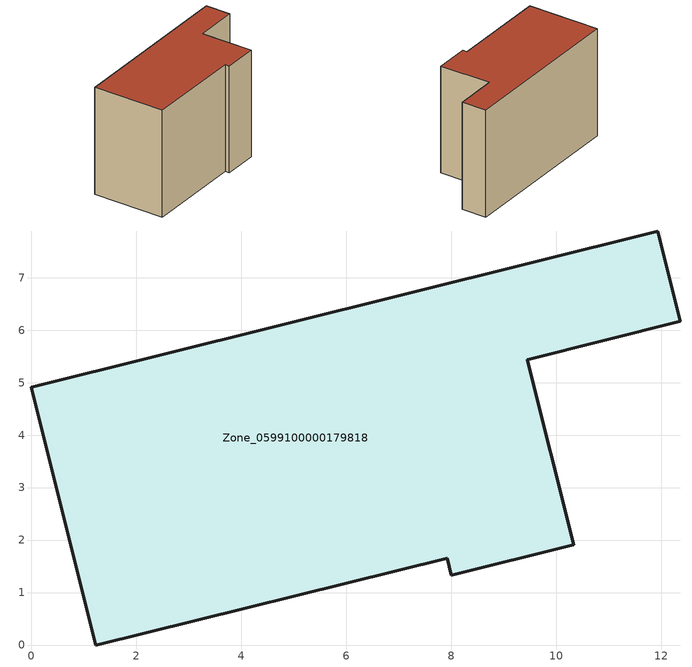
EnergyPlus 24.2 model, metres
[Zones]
Zone_0599100000179818
 floor ground (C_G): 11.94,7.89 12.36,6.17 9.45,5.44 10.33,1.91 8,1.33 7.92,1.65 1.22,0 0,4.91 z0
 wall outside (C_F): 12.36,6.17 11.94,7.89 0,4.91 1.22,0 7.92,1.65 8,1.33 10.33,1.91 9.45,5.44 12.36,6.17 z0:7.63
 roof outside (C_R): 11.94,7.89 0,4.91 1.22,0 7.92,1.65 8,1.33 10.33,1.91 9.45,5.44 12.36,6.17 z7.63
[BUILDING]
Pand.0599100000179818: North Axis=0; Terrain=City; Loads Convergence Tolerance Value=0.04; Temperature Convergence Tolerance Value=0.4; Solar Distribution=FullExterior; Maximum Number of Warmup Days=25; Minimum Number of Warmup Days=1
[Site:Location]
Rotterdam.The.Hague.AP_ZH_NLD Design_Conditions: Latitude=51.96; Longitude=4.45; Time Zone=1; Elevation=-4.5
[SITE:GROUNDTEMPERATURE:BUILDINGSURFACE]
18, 18, 18, 18, 18, 18, 18, 18, 18, 18, 18, 18
[MATERIAL] Thermal Absorptance=0.9; Solar Absorptance=0.7; Visible Absorptance=0.7
Name | Roughness | Thickness | Conductivity | Density | Specific Heat
G.TI.1975-1991 | MediumSmooth | 0.15 | 0.288461 | 540 | 1210
F.TI.1975-1991 | Rough | 0.3 | 0.230769 | 1920 | 840
R.TI.1975-1991 | MediumRough | 0.2 | 0.153846 | 1500 | 1000
[CONSTRUCTION]
C_G: G.TI.1975-1991
C_F: F.TI.1975-1991
C_R: R.TI.1975-1991
[ZONE]
Zone_0599100000179818: Type=1; Multiplier=1; Ceiling Height=Autocalculate; Volume=Autocalculate; Floor Area=autocalculate; Part of Total Floor Area=Yes
[ZONEINFILTRATION:DESIGNFLOWRATE]
Infil_Zone_0599100000179818: Zone or ZoneList or Space or SpaceList=Zone_0599100000179818; Schedule=AlwaysOn; Design Flow Rate Calculation Method=Flow/Area; Flow Rate per Floor Area=0.003; Constant Term Coefficient=1; Temperature Term Coefficient=0; Velocity Term Coefficient=0; Velocity Squared Term Coefficient=0
[HVACTEMPLATE:ZONE:IDEALLOADSAIRSYSTEM]
Zone_0599100000179818: Maximum Heating Supply Air Temperature=50; Minimum Cooling Supply Air Temperature=13; Maximum Heating Supply Air Humidity Ratio=0.0156; Minimum Cooling Supply Air Humidity Ratio=0.0077; Heating Limit=NoLimit; Cooling Limit=NoLimit; Dehumidification Control Type=ConstantSensibleHeatRatio; Cooling Sensible Heat Ratio=0.7; Dehumidification Setpoint=60; Humidification Control Type=None; Humidification Setpoint=30; Outdoor Air Method=None; Outdoor Air Flow Rate per Person=0.00944; Outdoor Air Flow Rate per Zone Floor Area=0; Outdoor Air Flow Rate per Zone=0; Demand Controlled Ventilation Type=None; Outdoor Air Economizer Type=NoEconomizer; Heat Recovery Type=None; Sensible Heat Recovery Effectiveness=0.7; Latent Heat Recovery Effectiveness=0.65
[ZONECONTROL:THERMOSTAT]
ThermostatControl_Zone_0599100000179818: Zone or ZoneList=Zone_0599100000179818; Control Type Schedule=DualSetpointControlType; Control 1=Thermostat_Zone_0599100000179818; Temperature Difference Between Cutout And Setpoint=0
[THERMOSTATSETPOINT:DUALSETPOINT]
Thermostat_Zone_0599100000179818: Heating Setpoint Temperature Schedule=HeatingSetpoint_Zone_0599100000179818; Cooling Setpoint Temperature Schedule=CoolingSetpoint_Zone_0599100000179818
[SCHEDULE:COMPACT]
HeatingSetpoint_Zone_0599100000179818: Through: 12/31, For: AllDays, Until: 24:00, 21
CoolingSetpoint_Zone_0599100000179818: Through: 12/31, For: AllDays, Until: 24:00, 24
DualSetpointControlType: Through: 12/31, For: AllDays, Until: 24:00, 4
AlwaysOn: Through: 12/31, For: AllDays, Until: 24:00, 1
